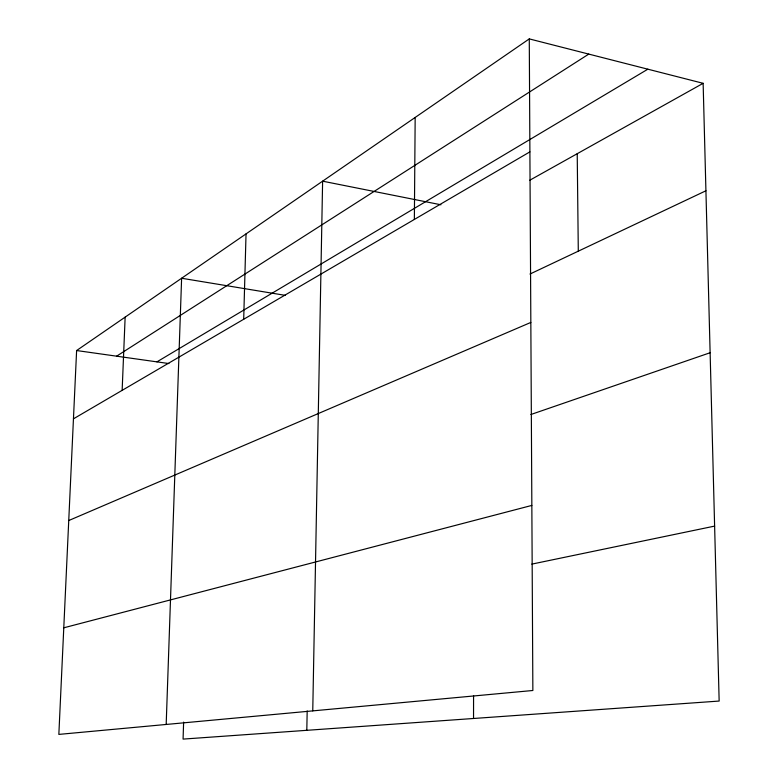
<?xml version="1.0" encoding="UTF-8"?>
<svg xmlns="http://www.w3.org/2000/svg" width="778" height="778" viewBox="0 0 778 778"><rect width="100%" height="100%" fill="white"/><g stroke="black" fill="none" stroke-linecap="round" stroke-linejoin="round"><path stroke-width="1.17" d="M473.539 718.483L473.569 695.581M414.363 219.445L415.17 117.459M306.804 730.318L307.184 710.946M312.756 710.878L322.617 181.177L440.931 204.779M243.699 319.262L246.033 233.906M183.627 722.11L183.073 739.1L719.154 701.056L703.137 83.314L529.273 38.9L76.614 350.538L58.846 734.403L532.862 690.494L529.273 38.9M166.181 724.464L181.614 278.252L285.254 295.348M122.146 390.352L125.141 317.132M116.612 356.178L588.761 54.1M156.932 361.858L647.841 69.193M73.453 418.836L529.896 151.866M529.847 180.195L703.137 83.314M529.974 274.041L705.928 190.775M68.746 520.54L530.839 322.432M530.859 414.518L710.12 352.735M63.777 627.807L531.841 505.418M531.812 564.118L714.622 526.103M76.614 350.538L168.904 363.55M577.218 153.713L578.297 251.177"/></g></svg>
